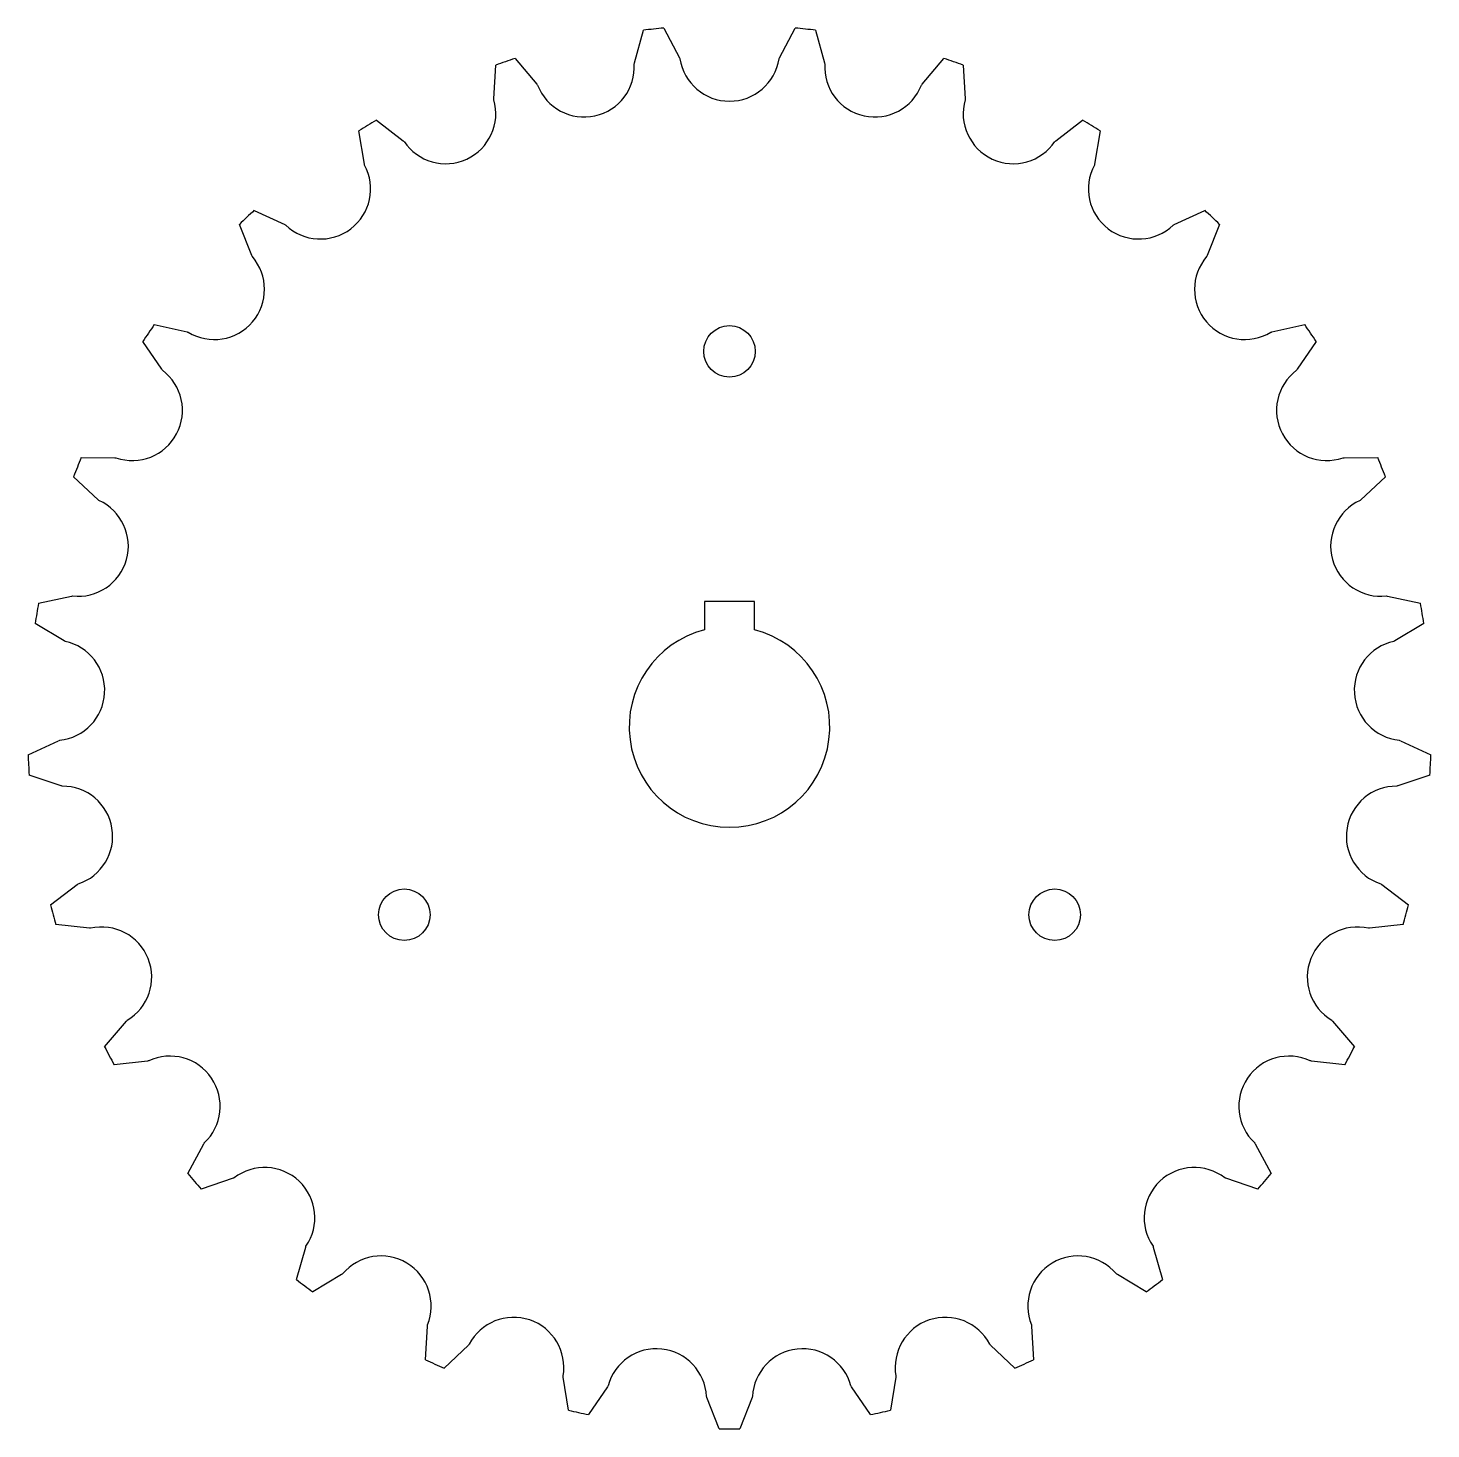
# Model space of a CAD drawing. Header units: inches. Extents: x -3.5 to 3.5, y -3.5 to 3.48.
import ezdxf

# ---------------------------------------------------------------- set-up
doc = ezdxf.new("R2010")
doc.units = ezdxf.units.IN
doc.header["$MEASUREMENT"] = 0

msp = doc.modelspace()

# ---------------------------------------------------------------- linework, layer by layer
at = {"linetype": 'Continuous', "lineweight": 25}
for p, q in [((-0.4734, 3.3117), (-0.4291, 3.4736)), ((-0.3276, 3.4846), (-0.2496, 3.336)), ((0.2496, 3.336), (0.3276, 3.4846)), ((0.4291, 3.4736), (0.4734, 3.3117)), ((-1.1742, 3.1325), (-1.1658, 3.3001)), ((-1.069, 3.3327), (-0.9609, 3.2044)), ((0.9609, 3.2044), (1.069, 3.3327)), ((1.1658, 3.3001), (1.1742, 3.1325)), ((-1.7605, 3.025), (-1.6273, 2.9229)), ((1.6273, 2.9229), (1.7605, 3.025)), ((-1.8202, 2.8068), (-1.848, 2.9724)), ((1.848, 2.9724), (1.8202, 2.8068)), ((-2.3696, 2.5758), (-2.2176, 2.5047)), ((2.2176, 2.5047), (2.3696, 2.5758)), ((-2.381, 2.3499), (-2.4438, 2.5056)), ((2.4438, 2.5056), (2.381, 2.3499)), ((-2.8679, 2.0062), (-2.7042, 1.9695)), ((2.7042, 1.9695), (2.8679, 2.0062)), ((-2.8305, 1.7831), (-2.9253, 1.9217)), ((2.9253, 1.9217), (2.8305, 1.7831)), ((-3.2322, 1.3428), (-3.0643, 1.3421)), ((3.0643, 1.3421), (3.2322, 1.3428)), ((-3.1477, 1.133), (-3.27, 1.2479)), ((3.27, 1.2479), (3.1477, 1.133)), ((-3.4453, 0.6166), (-3.2812, 0.652)), ((3.2812, 0.652), (3.4453, 0.6166)), ((-0.125, 0.625), (-0.125, 0.4841)), ((0.125, 0.625), (-0.125, 0.625)), ((0.125, 0.4841), (0.125, 0.625)), ((-3.3176, 0.4298), (-3.4618, 0.5158)), ((3.4618, 0.5158), (3.3176, 0.4298)), ((-3.4973, -0.1385), (-3.3447, -0.0686)), ((3.3447, -0.0686), (3.4973, -0.1385)), ((-3.3325, -0.2934), (-3.4917, -0.2405)), ((3.4917, -0.2405), (3.3325, -0.2934)), ((-3.3857, -0.887), (-3.2517, -0.786)), ((3.2517, -0.786), (3.3857, -0.887)), ((-3.1915, -1.0029), (-3.3584, -0.9855)), ((3.3584, -0.9855), (3.1915, -1.0029)), ((-3.1159, -1.5941), (-3.0067, -1.4667)), ((3.0067, -1.4667), (3.1159, -1.5941)), ((-2.9013, -1.6656), (-3.068, -1.6844)), ((3.068, -1.6844), (2.9013, -1.6656)), ((-2.7003, -2.2267), (-2.6211, -2.0787)), ((2.6211, -2.0787), (2.7003, -2.2267)), ((-2.4754, -2.2503), (-2.6342, -2.3045)), ((2.6342, -2.3045), (2.4754, -2.2503)), ((-2.1585, -2.7551), (-2.113, -2.5936)), ((2.113, -2.5936), (2.1585, -2.7551)), ((-1.9338, -2.7298), (-2.0772, -2.8169)), ((2.0772, -2.8169), (1.9338, -2.7298)), ((-1.5158, -3.1547), (-1.506, -2.9872)), ((1.506, -2.9872), (1.5158, -3.1547)), ((-1.3017, -3.0817), (-1.4231, -3.1976)), ((1.4231, -3.1976), (1.3017, -3.0817)), ((-0.8022, -3.4068), (-0.8287, -3.2411)), ((0.8287, -3.2411), (0.8022, -3.4068)), ((-0.6088, -3.2895), (-0.7024, -3.4288)), ((-0.0511, -3.4996), (-0.1126, -3.3435)), ((0.1126, -3.3435), (0.0511, -3.4996)), ((0.7024, -3.4288), (0.6088, -3.2895))]:
    msp.add_line(p, q, dxfattribs=at)
for centre in [(0, 1.8725), (-1.6216, -0.9363), (1.6216, -0.9363)]:
    msp.add_circle(centre, 0.1285, dxfattribs=at)
for centre, radius, start, end in [((0, 0), 3.5, 95.37086, 97.04294), ((0, 0), 3.5, 82.95706, 84.62914), ((0, 0), 3.5, 107.78465, 109.45673), ((-0.7245, 3.2912), 0.25, 201.33982, 3.48777), ((-0.6664, 3.3644), 0.2001, 343.14243, 344.71379), ((-0.0724, 3.429), 0.2001, 207.7, 209.27137), ((0, 3.37), 0.25, 188.92602, 351.07398), ((0.0724, 3.429), 0.2001, 330.72863, 332.3), ((0.6664, 3.3644), 0.2001, 195.28621, 196.85757), ((0.7245, 3.2912), 0.25, 176.51223, 338.66018), ((0, 0), 3.5, 70.54327, 72.21535), ((-0.8079, 3.3333), 0.2001, 220.11379, 221.68516), ((0.8079, 3.3333), 0.2001, 318.31484, 319.88621), ((-1.415, 3.0585), 0.25, 213.75361, 15.90156), ((-1.3741, 3.1425), 0.2001, 355.55622, 357.12759), ((1.415, 3.0585), 0.25, 164.09844, 326.24639), ((1.3741, 3.1425), 0.2001, 182.87241, 184.44378), ((0, 0), 3.5, 120.19844, 121.87052), ((0, 0), 3.5, 58.12948, 59.80156), ((-1.5056, 3.0817), 0.2001, 232.52759, 234.09895), ((1.5056, 3.0817), 0.2001, 305.90105, 307.47241), ((-2.0394, 2.6828), 0.25, 226.1674, 28.31536), ((-2.0175, 2.7737), 0.2001, 7.97001, 9.54138), ((2.0394, 2.6828), 0.25, 151.68464, 313.8326), ((2.0175, 2.7737), 0.2001, 170.45862, 172.02999), ((0, 0), 3.5, 132.61223, 134.28432), ((0, 0), 3.5, 45.71568, 47.38777), ((-2.1328, 2.686), 0.2001, 244.94138, 246.51275), ((2.1328, 2.686), 0.2001, 293.48725, 295.05862), ((-2.5685, 2.1817), 0.25, 238.58119, 40.72915), ((-2.5666, 2.2751), 0.2001, 20.3838, 21.95517), ((2.5685, 2.1817), 0.25, 139.27085, 301.41881), ((2.5666, 2.2751), 0.2001, 158.04483, 159.6162), ((0, 0), 3.5, 145.02603, 146.69811), ((-2.6604, 2.1647), 0.2001, 257.35517, 258.92654), ((2.6604, 2.1647), 0.2001, 281.07346, 282.64483), ((0, 0), 3.5, 33.30189, 34.97397), ((-2.9774, 1.5785), 0.25, 250.99499, 53.14294), ((-2.9957, 1.6702), 0.2001, 32.7976, 34.36897), ((2.9774, 1.5785), 0.25, 126.85706, 289.00501), ((2.9957, 1.6702), 0.2001, 145.63103, 147.2024), ((0, 0), 3.5, 157.43982, 159.1119), ((-3.0635, 1.5422), 0.2001, 269.76897, 271.34033), ((3.0635, 1.5422), 0.2001, 268.65967, 270.23103), ((0, 0), 3.5, 20.8881, 22.56018), ((-3.2472, 0.9016), 0.25, 263.40878, 65.55674), ((-3.2847, 0.9872), 0.2001, 45.21139, 46.78276), ((3.2472, 0.9016), 0.25, 114.44326, 276.59122), ((3.2847, 0.9872), 0.2001, 133.21724, 134.78861), ((-3.3234, 0.8476), 0.2001, 282.18276, 283.75413), ((3.3234, 0.8476), 0.2001, 256.24587, 257.81724), ((0, 0), 3.5, 169.85361, 171.5257), ((0, 0), 3.5, 8.4743, 10.14639), ((-3.3651, 0.1824), 0.25, 275.82257, 77.97053), ((-3.4201, 0.258), 0.2001, 57.62518, 59.19655), ((0, 0), 0.5, 104.47751, 75.52249), ((3.3651, 0.1824), 0.25, 102.02947, 264.17743), ((3.4201, 0.258), 0.2001, 120.80345, 122.37482), ((-3.4279, 0.1133), 0.2001, 294.59655, 296.16792), ((3.4279, 0.1133), 0.2001, 243.83208, 245.40345), ((0, 0), 3.5, 182.26741, 183.93949), ((0, 0), 3.5, 356.06051, 357.73259), ((-3.3956, -0.4833), 0.2001, 70.03898, 71.61034), ((-3.3256, -0.5452), 0.25, 288.23637, 90.38432), ((3.3256, -0.5452), 0.25, 89.61568, 251.76363), ((3.3956, -0.4833), 0.2001, 108.38966, 109.96102), ((-3.3721, -0.6262), 0.2001, 307.01034, 308.58171), ((3.3721, -0.6262), 0.2001, 231.41829, 232.98966), ((0, 0), 3.5, 194.6812, 196.35328), ((0, 0), 3.5, 343.64672, 345.3188), ((-3.2123, -1.2019), 0.2001, 82.45277, 84.02414), ((-3.1307, -1.2474), 0.25, 300.65016, 102.79812), ((3.1307, -1.2474), 0.25, 77.20188, 239.34984), ((3.2123, -1.2019), 0.2001, 95.97586, 97.54723), ((-3.1587, -1.3365), 0.2001, 319.42414, 320.99551), ((3.1587, -1.3365), 0.2001, 219.00449, 220.57586), ((0, 0), 3.5, 207.09499, 208.76708), ((0, 0), 3.5, 331.23292, 332.90501), ((-2.8788, -1.8644), 0.2001, 94.86656, 96.43793), ((-2.7893, -1.8912), 0.25, 313.06395, 115.21191), ((2.7893, -1.8912), 0.25, 64.78809, 226.93605), ((2.8788, -1.8644), 0.2001, 83.56207, 85.13344), ((-2.7975, -1.9843), 0.2001, 331.83793, 333.4093), ((2.7975, -1.9843), 0.2001, 206.5907, 208.16207), ((0, 0), 3.5, 219.50879, 221.18087), ((-2.3175, -2.4466), 0.25, 325.47775, 127.6257), ((2.3175, -2.4466), 0.25, 52.3743, 214.52225), ((0, 0), 3.5, 318.81913, 320.49121), ((-2.4107, -2.4396), 0.2001, 107.28036, 108.85172), ((2.4107, -2.4396), 0.2001, 71.14828, 72.71964), ((-2.3056, -2.5393), 0.2001, 344.25172, 345.82309), ((-1.7374, -2.8876), 0.25, 337.89154, 140.0395), ((1.7374, -2.8876), 0.25, 39.9605, 202.10846), ((2.3056, -2.5393), 0.2001, 194.17691, 195.74828), ((-1.8299, -2.9008), 0.2001, 119.69415, 121.26552), ((1.8299, -2.9008), 0.2001, 58.73448, 60.30585), ((0, 0), 3.5, 231.92258, 233.59466), ((0, 0), 3.5, 306.40534, 308.07742), ((-1.7058, -2.9755), 0.2001, 356.66552, 358.23689), ((-1.076, -3.1936), 0.25, 350.30533, 152.45329), ((1.076, -3.1936), 0.25, 27.54671, 189.69467), ((1.7058, -2.9755), 0.2001, 181.76311, 183.33448), ((-1.1635, -3.2264), 0.2001, 132.10794, 133.67931), ((-0.3644, -3.3502), 0.25, 2.71913, 164.86708), ((0.3644, -3.3502), 0.25, 15.13292, 177.28087), ((1.1635, -3.2264), 0.2001, 46.32069, 47.89206), ((0, 0), 3.5, 244.33637, 246.00845), ((0, 0), 3.5, 293.99155, 295.66363), ((-1.0262, -3.2727), 0.2001, 9.07931, 10.65068), ((-0.4428, -3.4011), 0.2001, 144.52174, 146.0931), ((0.4428, -3.4011), 0.2001, 33.9069, 35.47826), ((1.0262, -3.2727), 0.2001, 169.34932, 170.92069), ((-0.2987, -3.4168), 0.2001, 21.4931, 23.06447), ((0.2987, -3.4168), 0.2001, 156.93553, 158.5069), ((0, 0), 3.5, 256.75017, 258.42225), ((0, 0), 3.5, 281.57775, 283.24983), ((0, 0), 3.5, 269.16396, 270.83604)]:
    msp.add_arc(centre, radius, start, end, dxfattribs=at)

doc.saveas('drawing.dxf')
